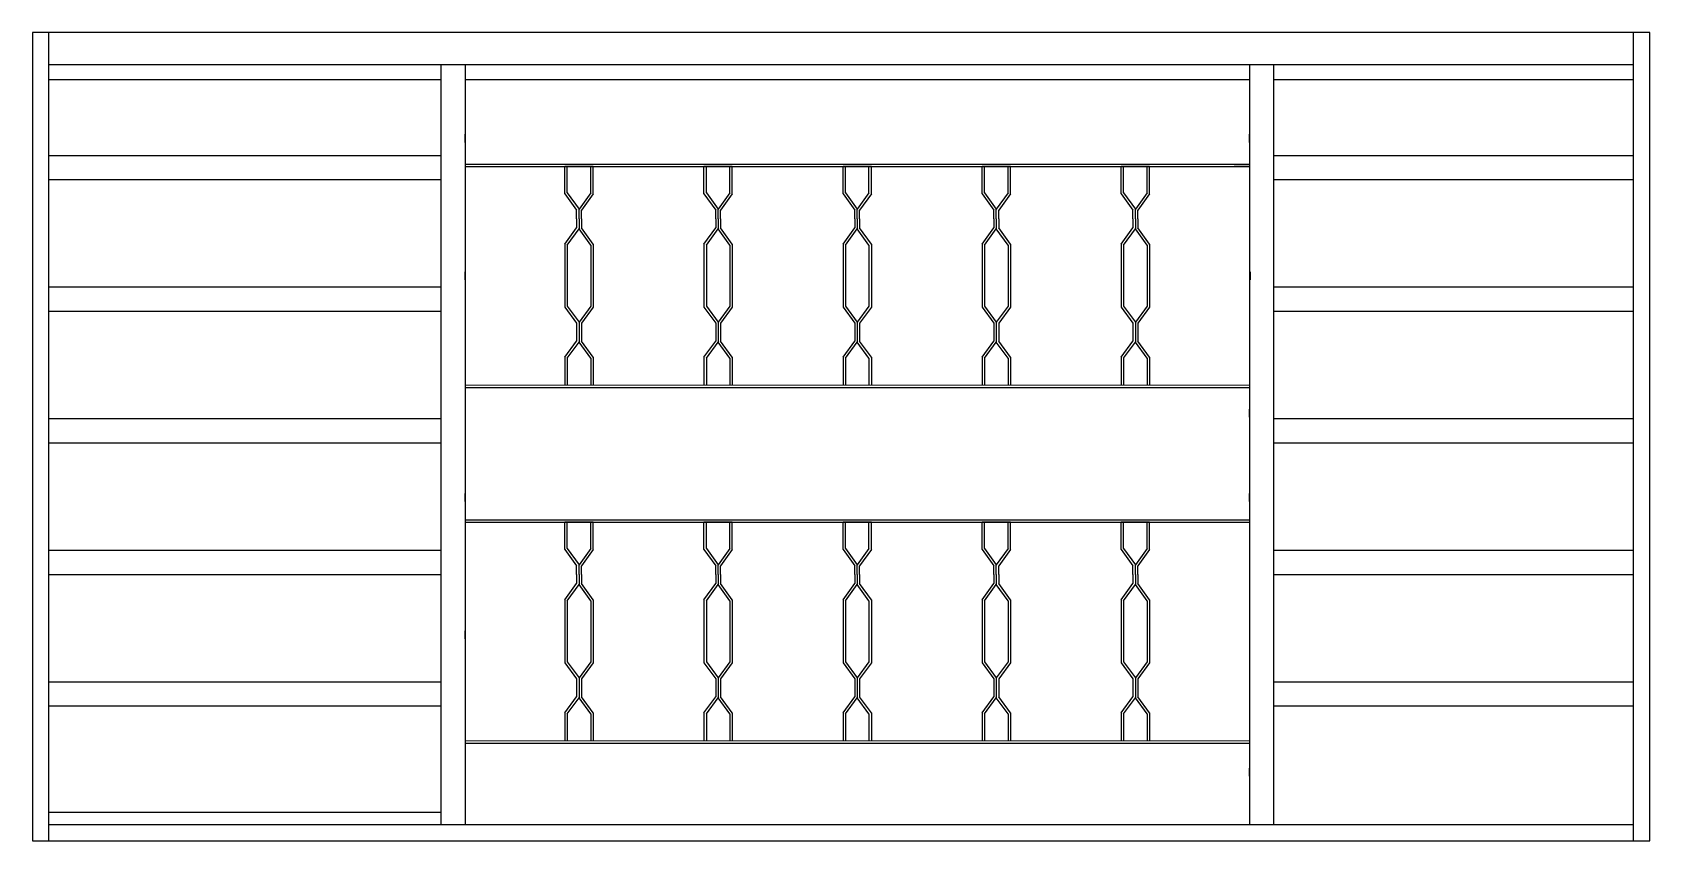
# Model space of a CAD drawing. Header units: millimetres. Extents: x 227.98 to 229.98, y 1306.94 to 1307.94.
import ezdxf

# ---------------------------------------------------------------- set-up
doc = ezdxf.new("R2010")
doc.units = ezdxf.units.MM
doc.header["$LTSCALE"] = 0.5
doc.layers.add('Gravia_Janelas', color=1, linetype='Continuous')

msp = doc.modelspace()

# ---------------------------------------------------------------- linework, layer by layer
at = {"layer": 'Gravia_Janelas', "color": 2}
for p, q in [((227.9765, 1307.9421), (227.9765, 1306.9421)), ((229.9765, 1307.9421), (227.9765, 1307.9421)), ((229.9765, 1306.9421), (229.9765, 1307.9421)), ((227.9765, 1306.9421), (229.9765, 1306.9421))]:
    msp.add_line(p, q, dxfattribs=at)
at = {"layer": 'Gravia_Janelas'}
for p, q in [((227.9965, 1307.9421), (227.9965, 1306.9421)), ((229.9565, 1306.9421), (229.9565, 1307.9421)), ((229.9565, 1307.9021), (227.9965, 1307.9021)), ((229.9565, 1307.9021), (227.9965, 1307.9021)), ((228.4815, 1307.9021), (228.4815, 1306.9621)), ((228.5115, 1307.9021), (228.5115, 1306.9621)), ((229.4815, 1307.9021), (229.4815, 1306.9621)), ((229.5115, 1307.9021), (229.5115, 1306.9621)), ((228.4815, 1307.8832), (227.9965, 1307.8832)), ((229.0265, 1307.8832), (228.5115, 1307.8832)), ((229.4815, 1307.8832), (229.0265, 1307.8832)), ((229.9565, 1307.8832), (229.5115, 1307.8832)), ((228.5115, 1307.806), (228.5115, 1307.816)), ((229.4812, 1307.816), (229.4812, 1307.806)), ((228.4815, 1307.7895), (227.9965, 1307.7895)), ((229.9565, 1307.7895), (229.5115, 1307.7895)), ((228.5115, 1307.7792), (229.4815, 1307.7792)), ((228.5115, 1307.7762), (229.4815, 1307.7762)), ((228.67, 1307.7762), (228.635, 1307.7762)), ((228.635, 1307.7422), (228.635, 1307.7762)), ((228.638, 1307.7434), (228.638, 1307.7762)), ((228.667, 1307.7434), (228.667, 1307.7762)), ((228.67, 1307.7422), (228.67, 1307.7762)), ((228.807, 1307.7422), (228.807, 1307.7762)), ((228.842, 1307.7762), (228.807, 1307.7762)), ((228.81, 1307.7434), (228.81, 1307.7762)), ((228.839, 1307.7434), (228.839, 1307.7762)), ((228.842, 1307.7422), (228.842, 1307.7762)), ((228.979, 1307.7422), (228.979, 1307.7762)), ((229.014, 1307.7762), (228.979, 1307.7762)), ((228.982, 1307.7434), (228.982, 1307.7762)), ((229.011, 1307.7434), (229.011, 1307.7762)), ((229.014, 1307.7422), (229.014, 1307.7762)), ((229.151, 1307.7422), (229.151, 1307.7762)), ((229.186, 1307.7762), (229.151, 1307.7762)), ((229.154, 1307.7434), (229.154, 1307.7762)), ((229.183, 1307.7434), (229.183, 1307.7762)), ((229.186, 1307.7422), (229.186, 1307.7762)), ((229.358, 1307.7762), (229.323, 1307.7762)), ((229.323, 1307.7422), (229.323, 1307.7762)), ((229.326, 1307.7434), (229.326, 1307.7762)), ((229.355, 1307.7434), (229.355, 1307.7762)), ((229.358, 1307.7422), (229.358, 1307.7762)), ((229.4815, 1307.7762), (229.4627, 1307.7762)), ((228.4815, 1307.7595), (227.9965, 1307.7595)), ((228.635, 1307.7422), (228.6495, 1307.7222)), ((228.638, 1307.7434), (228.6525, 1307.7234)), ((228.667, 1307.7434), (228.6525, 1307.7234)), ((228.67, 1307.7422), (228.6555, 1307.7222)), ((228.807, 1307.7422), (228.8215, 1307.7222)), ((228.81, 1307.7434), (228.8245, 1307.7234)), ((228.839, 1307.7434), (228.8245, 1307.7234)), ((228.842, 1307.7422), (228.8275, 1307.7222)), ((228.979, 1307.7422), (228.9935, 1307.7222)), ((228.982, 1307.7434), (228.9965, 1307.7234)), ((229.011, 1307.7434), (228.9965, 1307.7234)), ((229.014, 1307.7422), (228.9995, 1307.7222)), ((229.151, 1307.7422), (229.1655, 1307.7222)), ((229.154, 1307.7434), (229.1685, 1307.7234)), ((229.183, 1307.7434), (229.1685, 1307.7234)), ((229.186, 1307.7422), (229.1715, 1307.7222)), ((229.323, 1307.7422), (229.3375, 1307.7222)), ((229.326, 1307.7434), (229.3405, 1307.7234)), ((229.355, 1307.7434), (229.3405, 1307.7234)), ((229.358, 1307.7422), (229.3435, 1307.7222)), ((229.9565, 1307.7595), (229.5115, 1307.7595)), ((228.6495, 1307.7112), (228.6495, 1307.7222)), ((228.6525, 1307.7112), (228.6525, 1307.7234)), ((228.6525, 1307.7112), (228.6525, 1307.7234)), ((228.6555, 1307.7112), (228.6555, 1307.7222)), ((228.8215, 1307.7112), (228.8215, 1307.7222)), ((228.8245, 1307.7112), (228.8245, 1307.7234)), ((228.8245, 1307.7112), (228.8245, 1307.7234)), ((228.8275, 1307.7112), (228.8275, 1307.7222)), ((228.9935, 1307.7112), (228.9935, 1307.7222)), ((228.9965, 1307.7112), (228.9965, 1307.7234)), ((228.9965, 1307.7112), (228.9965, 1307.7234)), ((228.9995, 1307.7112), (228.9995, 1307.7222)), ((229.1655, 1307.7112), (229.1655, 1307.7222)), ((229.1685, 1307.7112), (229.1685, 1307.7234)), ((229.1685, 1307.7112), (229.1685, 1307.7234)), ((229.1715, 1307.7112), (229.1715, 1307.7222)), ((229.3375, 1307.7112), (229.3375, 1307.7222)), ((229.3405, 1307.7112), (229.3405, 1307.7234)), ((229.3405, 1307.7112), (229.3405, 1307.7234)), ((229.3435, 1307.7112), (229.3435, 1307.7222)), ((228.635, 1307.6802), (228.6495, 1307.7002)), ((228.6495, 1307.7112), (228.6495, 1307.7002)), ((228.6525, 1307.7112), (228.6525, 1307.6989)), ((228.6525, 1307.7112), (228.6525, 1307.6989)), ((228.6555, 1307.7112), (228.6555, 1307.7002)), ((228.67, 1307.6802), (228.6555, 1307.7002)), ((228.807, 1307.6802), (228.8215, 1307.7002)), ((228.8215, 1307.7112), (228.8215, 1307.7002)), ((228.8245, 1307.7112), (228.8245, 1307.6989)), ((228.8245, 1307.7112), (228.8245, 1307.6989)), ((228.8275, 1307.7112), (228.8275, 1307.7002)), ((228.842, 1307.6802), (228.8275, 1307.7002)), ((228.979, 1307.6802), (228.9935, 1307.7002)), ((228.9935, 1307.7112), (228.9935, 1307.7002)), ((228.9965, 1307.7112), (228.9965, 1307.6989)), ((228.9965, 1307.7112), (228.9965, 1307.6989)), ((228.9995, 1307.7112), (228.9995, 1307.7002)), ((229.014, 1307.6802), (228.9995, 1307.7002)), ((229.151, 1307.6802), (229.1655, 1307.7002)), ((229.1655, 1307.7112), (229.1655, 1307.7002)), ((229.1685, 1307.7112), (229.1685, 1307.6989)), ((229.1685, 1307.7112), (229.1685, 1307.6989)), ((229.1715, 1307.7112), (229.1715, 1307.7002)), ((229.186, 1307.6802), (229.1715, 1307.7002)), ((229.323, 1307.6802), (229.3375, 1307.7002)), ((229.3375, 1307.7112), (229.3375, 1307.7002)), ((229.3405, 1307.7112), (229.3405, 1307.6989)), ((229.3405, 1307.7112), (229.3405, 1307.6989)), ((229.3435, 1307.7112), (229.3435, 1307.7002)), ((229.358, 1307.6802), (229.3435, 1307.7002)), ((228.635, 1307.6802), (228.635, 1307.6022)), ((228.638, 1307.6789), (228.6525, 1307.6989)), ((228.667, 1307.6789), (228.6525, 1307.6989)), ((228.67, 1307.6802), (228.67, 1307.6022)), ((228.807, 1307.6802), (228.807, 1307.6022)), ((228.81, 1307.6789), (228.8245, 1307.6989)), ((228.839, 1307.6789), (228.8245, 1307.6989)), ((228.842, 1307.6802), (228.842, 1307.6022)), ((228.979, 1307.6802), (228.979, 1307.6022)), ((228.982, 1307.6789), (228.9965, 1307.6989)), ((229.011, 1307.6789), (228.9965, 1307.6989)), ((229.014, 1307.6802), (229.014, 1307.6022)), ((229.151, 1307.6802), (229.151, 1307.6022)), ((229.154, 1307.6789), (229.1685, 1307.6989)), ((229.183, 1307.6789), (229.1685, 1307.6989)), ((229.186, 1307.6802), (229.186, 1307.6022)), ((229.323, 1307.6802), (229.323, 1307.6022)), ((229.326, 1307.6789), (229.3405, 1307.6989)), ((229.355, 1307.6789), (229.3405, 1307.6989)), ((229.358, 1307.6802), (229.358, 1307.6022)), ((228.638, 1307.6789), (228.638, 1307.6034)), ((228.667, 1307.6789), (228.667, 1307.6034)), ((228.81, 1307.6789), (228.81, 1307.6034)), ((228.839, 1307.6789), (228.839, 1307.6034)), ((228.982, 1307.6789), (228.982, 1307.6034)), ((229.011, 1307.6789), (229.011, 1307.6034)), ((229.154, 1307.6789), (229.154, 1307.6034)), ((229.183, 1307.6789), (229.183, 1307.6034)), ((229.326, 1307.6789), (229.326, 1307.6034)), ((229.355, 1307.6789), (229.355, 1307.6034)), ((228.5115, 1307.636), (228.5115, 1307.646)), ((229.4824, 1307.646), (229.4824, 1307.636)), ((228.4815, 1307.6267), (227.9965, 1307.6267)), ((229.9565, 1307.6267), (229.5115, 1307.6267)), ((228.635, 1307.6022), (228.6495, 1307.5822)), ((228.638, 1307.6034), (228.6525, 1307.5834)), ((228.667, 1307.6034), (228.6525, 1307.5834)), ((228.67, 1307.6022), (228.6555, 1307.5822)), ((228.807, 1307.6022), (228.8215, 1307.5822)), ((228.81, 1307.6034), (228.8245, 1307.5834)), ((228.839, 1307.6034), (228.8245, 1307.5834)), ((228.842, 1307.6022), (228.8275, 1307.5822)), ((228.979, 1307.6022), (228.9935, 1307.5822)), ((228.982, 1307.6034), (228.9965, 1307.5834)), ((229.011, 1307.6034), (228.9965, 1307.5834)), ((229.014, 1307.6022), (228.9995, 1307.5822)), ((229.151, 1307.6022), (229.1655, 1307.5822)), ((229.154, 1307.6034), (229.1685, 1307.5834)), ((229.183, 1307.6034), (229.1685, 1307.5834)), ((229.186, 1307.6022), (229.1715, 1307.5822)), ((229.323, 1307.6022), (229.3375, 1307.5822)), ((229.326, 1307.6034), (229.3405, 1307.5834)), ((229.355, 1307.6034), (229.3405, 1307.5834)), ((229.358, 1307.6022), (229.3435, 1307.5822)), ((228.4815, 1307.5967), (227.9965, 1307.5967)), ((228.6495, 1307.5822), (228.6495, 1307.5712)), ((228.6525, 1307.5834), (228.6525, 1307.5712)), ((228.6525, 1307.5834), (228.6525, 1307.5712)), ((228.6555, 1307.5822), (228.6555, 1307.5712)), ((228.8215, 1307.5822), (228.8215, 1307.5712)), ((228.8245, 1307.5834), (228.8245, 1307.5712)), ((228.8245, 1307.5834), (228.8245, 1307.5712)), ((228.8275, 1307.5822), (228.8275, 1307.5712)), ((228.9935, 1307.5822), (228.9935, 1307.5712)), ((228.9965, 1307.5834), (228.9965, 1307.5712)), ((228.9965, 1307.5834), (228.9965, 1307.5712)), ((228.9995, 1307.5822), (228.9995, 1307.5712)), ((229.1655, 1307.5822), (229.1655, 1307.5712)), ((229.1685, 1307.5834), (229.1685, 1307.5712)), ((229.1685, 1307.5834), (229.1685, 1307.5712)), ((229.1715, 1307.5822), (229.1715, 1307.5712)), ((229.3375, 1307.5822), (229.3375, 1307.5712)), ((229.3405, 1307.5834), (229.3405, 1307.5712)), ((229.3405, 1307.5834), (229.3405, 1307.5712)), ((229.3435, 1307.5822), (229.3435, 1307.5712)), ((229.9565, 1307.5967), (229.5115, 1307.5967)), ((228.635, 1307.5402), (228.6495, 1307.5602)), ((228.6495, 1307.5712), (228.6495, 1307.5602)), ((228.6525, 1307.5712), (228.6525, 1307.5589)), ((228.6525, 1307.5712), (228.6525, 1307.5589)), ((228.6555, 1307.5712), (228.6555, 1307.5602)), ((228.67, 1307.5402), (228.6555, 1307.5602)), ((228.807, 1307.5402), (228.8215, 1307.5602)), ((228.8215, 1307.5712), (228.8215, 1307.5602)), ((228.8245, 1307.5712), (228.8245, 1307.5589)), ((228.8245, 1307.5712), (228.8245, 1307.5589)), ((228.8275, 1307.5712), (228.8275, 1307.5602)), ((228.842, 1307.5402), (228.8275, 1307.5602)), ((228.979, 1307.5402), (228.9935, 1307.5602)), ((228.9935, 1307.5712), (228.9935, 1307.5602)), ((228.9965, 1307.5712), (228.9965, 1307.5589)), ((228.9965, 1307.5712), (228.9965, 1307.5589)), ((228.9995, 1307.5712), (228.9995, 1307.5602)), ((229.014, 1307.5402), (228.9995, 1307.5602)), ((229.151, 1307.5402), (229.1655, 1307.5602)), ((229.1655, 1307.5712), (229.1655, 1307.5602)), ((229.1685, 1307.5712), (229.1685, 1307.5589)), ((229.1685, 1307.5712), (229.1685, 1307.5589)), ((229.1715, 1307.5712), (229.1715, 1307.5602)), ((229.186, 1307.5402), (229.1715, 1307.5602)), ((229.323, 1307.5402), (229.3375, 1307.5602)), ((229.3375, 1307.5712), (229.3375, 1307.5602)), ((229.3405, 1307.5712), (229.3405, 1307.5589)), ((229.3405, 1307.5712), (229.3405, 1307.5589)), ((229.3435, 1307.5712), (229.3435, 1307.5602)), ((229.358, 1307.5402), (229.3435, 1307.5602)), ((228.635, 1307.5402), (228.635, 1307.5062)), ((228.638, 1307.5389), (228.6525, 1307.5589)), ((228.667, 1307.5389), (228.6525, 1307.5589)), ((228.67, 1307.5402), (228.67, 1307.5062)), ((228.807, 1307.5402), (228.807, 1307.5062)), ((228.81, 1307.5389), (228.8245, 1307.5589)), ((228.839, 1307.5389), (228.8245, 1307.5589)), ((228.842, 1307.5402), (228.842, 1307.5062)), ((228.979, 1307.5402), (228.979, 1307.5062)), ((228.982, 1307.5389), (228.9965, 1307.5589)), ((229.011, 1307.5389), (228.9965, 1307.5589)), ((229.014, 1307.5402), (229.014, 1307.5062)), ((229.151, 1307.5402), (229.151, 1307.5062)), ((229.154, 1307.5389), (229.1685, 1307.5589)), ((229.183, 1307.5389), (229.1685, 1307.5589)), ((229.186, 1307.5402), (229.186, 1307.5062)), ((229.323, 1307.5402), (229.323, 1307.5062)), ((229.326, 1307.5389), (229.3405, 1307.5589)), ((229.355, 1307.5389), (229.3405, 1307.5589)), ((229.358, 1307.5402), (229.358, 1307.5062)), ((228.638, 1307.5389), (228.638, 1307.5062)), ((228.667, 1307.5389), (228.667, 1307.5062)), ((228.81, 1307.5389), (228.81, 1307.5062)), ((228.839, 1307.5389), (228.839, 1307.5062)), ((228.982, 1307.5389), (228.982, 1307.5062)), ((229.011, 1307.5389), (229.011, 1307.5062)), ((229.154, 1307.5389), (229.154, 1307.5062)), ((229.183, 1307.5389), (229.183, 1307.5062)), ((229.326, 1307.5389), (229.326, 1307.5062)), ((229.355, 1307.5389), (229.355, 1307.5062)), ((228.5115, 1307.5057), (229.4815, 1307.5059)), ((228.5115, 1307.5027), (229.4815, 1307.5029)), ((228.4815, 1307.4639), (227.9965, 1307.4639)), ((228.5115, 1307.476), (228.5115, 1307.466)), ((229.4812, 1307.476), (229.4812, 1307.466)), ((229.9565, 1307.4639), (229.5115, 1307.4639)), ((228.4815, 1307.4339), (227.9965, 1307.4339)), ((229.9565, 1307.4339), (229.5115, 1307.4339)), ((228.5115, 1307.3617), (228.5115, 1307.3717)), ((229.4812, 1307.3717), (229.4812, 1307.3617)), ((228.5115, 1307.3392), (229.4815, 1307.3392)), ((228.5115, 1307.3362), (229.4815, 1307.3362)), ((228.67, 1307.3362), (228.635, 1307.3362)), ((228.635, 1307.3022), (228.635, 1307.3362)), ((228.638, 1307.3034), (228.638, 1307.3362)), ((228.667, 1307.3034), (228.667, 1307.3362)), ((228.67, 1307.3022), (228.67, 1307.3362)), ((228.842, 1307.3362), (228.807, 1307.3362)), ((228.807, 1307.3022), (228.807, 1307.3362)), ((228.81, 1307.3034), (228.81, 1307.3362)), ((228.839, 1307.3034), (228.839, 1307.3362)), ((228.842, 1307.3022), (228.842, 1307.3362)), ((229.014, 1307.3362), (228.979, 1307.3362)), ((228.979, 1307.3022), (228.979, 1307.3362)), ((228.982, 1307.3034), (228.982, 1307.3362)), ((229.011, 1307.3034), (229.011, 1307.3362)), ((229.014, 1307.3022), (229.014, 1307.3362)), ((229.186, 1307.3362), (229.151, 1307.3362)), ((229.151, 1307.3022), (229.151, 1307.3362)), ((229.154, 1307.3034), (229.154, 1307.3362)), ((229.183, 1307.3034), (229.183, 1307.3362)), ((229.186, 1307.3022), (229.186, 1307.3362)), ((229.358, 1307.3362), (229.323, 1307.3362)), ((229.323, 1307.3022), (229.323, 1307.3362)), ((229.326, 1307.3034), (229.326, 1307.3362)), ((229.355, 1307.3034), (229.355, 1307.3362)), ((229.358, 1307.3022), (229.358, 1307.3362)), ((228.4815, 1307.3011), (227.9965, 1307.3011)), ((228.635, 1307.3022), (228.6495, 1307.2822)), ((228.638, 1307.3034), (228.6525, 1307.2834)), ((228.667, 1307.3034), (228.6525, 1307.2834)), ((228.67, 1307.3022), (228.6555, 1307.2822)), ((228.807, 1307.3022), (228.8215, 1307.2822)), ((228.81, 1307.3034), (228.8245, 1307.2834)), ((228.839, 1307.3034), (228.8245, 1307.2834)), ((228.842, 1307.3022), (228.8275, 1307.2822)), ((228.979, 1307.3022), (228.9935, 1307.2822)), ((228.982, 1307.3034), (228.9965, 1307.2834)), ((229.011, 1307.3034), (228.9965, 1307.2834)), ((229.014, 1307.3022), (228.9995, 1307.2822)), ((229.151, 1307.3022), (229.1655, 1307.2822)), ((229.154, 1307.3034), (229.1685, 1307.2834)), ((229.183, 1307.3034), (229.1685, 1307.2834)), ((229.186, 1307.3022), (229.1715, 1307.2822)), ((229.323, 1307.3022), (229.3375, 1307.2822)), ((229.326, 1307.3034), (229.3405, 1307.2834)), ((229.355, 1307.3034), (229.3405, 1307.2834)), ((229.358, 1307.3022), (229.3435, 1307.2822)), ((229.9565, 1307.3011), (229.5115, 1307.3011)), ((228.6495, 1307.2712), (228.6495, 1307.2822)), ((228.6525, 1307.2712), (228.6525, 1307.2834)), ((228.6525, 1307.2712), (228.6525, 1307.2834)), ((228.6555, 1307.2712), (228.6555, 1307.2822)), ((228.8215, 1307.2712), (228.8215, 1307.2822)), ((228.8245, 1307.2712), (228.8245, 1307.2834)), ((228.8245, 1307.2712), (228.8245, 1307.2834)), ((228.8275, 1307.2712), (228.8275, 1307.2822)), ((228.9935, 1307.2712), (228.9935, 1307.2822)), ((228.9965, 1307.2712), (228.9965, 1307.2834)), ((228.9965, 1307.2712), (228.9965, 1307.2834)), ((228.9995, 1307.2712), (228.9995, 1307.2822)), ((229.1655, 1307.2712), (229.1655, 1307.2822)), ((229.1685, 1307.2712), (229.1685, 1307.2834)), ((229.1685, 1307.2712), (229.1685, 1307.2834)), ((229.1715, 1307.2712), (229.1715, 1307.2822)), ((229.3375, 1307.2712), (229.3375, 1307.2822)), ((229.3405, 1307.2712), (229.3405, 1307.2834)), ((229.3405, 1307.2712), (229.3405, 1307.2834)), ((229.3435, 1307.2712), (229.3435, 1307.2822)), ((228.4815, 1307.2711), (227.9965, 1307.2711)), ((228.635, 1307.2402), (228.6495, 1307.2602)), ((228.6495, 1307.2712), (228.6495, 1307.2602)), ((228.6525, 1307.2712), (228.6525, 1307.2589)), ((228.6525, 1307.2712), (228.6525, 1307.2589)), ((228.6555, 1307.2712), (228.6555, 1307.2602)), ((228.67, 1307.2402), (228.6555, 1307.2602)), ((228.807, 1307.2402), (228.8215, 1307.2602)), ((228.8215, 1307.2712), (228.8215, 1307.2602)), ((228.8245, 1307.2712), (228.8245, 1307.2589)), ((228.8245, 1307.2712), (228.8245, 1307.2589)), ((228.8275, 1307.2712), (228.8275, 1307.2602)), ((228.842, 1307.2402), (228.8275, 1307.2602)), ((228.979, 1307.2402), (228.9935, 1307.2602)), ((228.9935, 1307.2712), (228.9935, 1307.2602)), ((228.9965, 1307.2712), (228.9965, 1307.2589)), ((228.9965, 1307.2712), (228.9965, 1307.2589)), ((228.9995, 1307.2712), (228.9995, 1307.2602)), ((229.014, 1307.2402), (228.9995, 1307.2602)), ((229.151, 1307.2402), (229.1655, 1307.2602)), ((229.1655, 1307.2712), (229.1655, 1307.2602)), ((229.1685, 1307.2712), (229.1685, 1307.2589)), ((229.1685, 1307.2712), (229.1685, 1307.2589)), ((229.1715, 1307.2712), (229.1715, 1307.2602)), ((229.186, 1307.2402), (229.1715, 1307.2602)), ((229.323, 1307.2402), (229.3375, 1307.2602)), ((229.3375, 1307.2712), (229.3375, 1307.2602)), ((229.3405, 1307.2712), (229.3405, 1307.2589)), ((229.3405, 1307.2712), (229.3405, 1307.2589)), ((229.3435, 1307.2712), (229.3435, 1307.2602)), ((229.358, 1307.2402), (229.3435, 1307.2602)), ((229.9565, 1307.2711), (229.5115, 1307.2711)), ((228.635, 1307.2402), (228.635, 1307.1622)), ((228.638, 1307.2389), (228.6525, 1307.2589)), ((228.667, 1307.2389), (228.6525, 1307.2589)), ((228.67, 1307.2402), (228.67, 1307.1622)), ((228.807, 1307.2402), (228.807, 1307.1622)), ((228.81, 1307.2389), (228.8245, 1307.2589)), ((228.839, 1307.2389), (228.8245, 1307.2589)), ((228.842, 1307.2402), (228.842, 1307.1622)), ((228.979, 1307.2402), (228.979, 1307.1622)), ((228.982, 1307.2389), (228.9965, 1307.2589)), ((229.011, 1307.2389), (228.9965, 1307.2589)), ((229.014, 1307.2402), (229.014, 1307.1622)), ((229.151, 1307.2402), (229.151, 1307.1622)), ((229.154, 1307.2389), (229.1685, 1307.2589)), ((229.183, 1307.2389), (229.1685, 1307.2589)), ((229.186, 1307.2402), (229.186, 1307.1622)), ((229.323, 1307.2402), (229.323, 1307.1622)), ((229.326, 1307.2389), (229.3405, 1307.2589)), ((229.355, 1307.2389), (229.3405, 1307.2589)), ((229.358, 1307.2402), (229.358, 1307.1622)), ((228.638, 1307.2389), (228.638, 1307.1634)), ((228.667, 1307.2389), (228.667, 1307.1634)), ((228.81, 1307.2389), (228.81, 1307.1634)), ((228.839, 1307.2389), (228.839, 1307.1634)), ((228.982, 1307.2389), (228.982, 1307.1634)), ((229.011, 1307.2389), (229.011, 1307.1634)), ((229.154, 1307.2389), (229.154, 1307.1634)), ((229.183, 1307.2389), (229.183, 1307.1634)), ((229.326, 1307.2389), (229.326, 1307.1634)), ((229.355, 1307.2389), (229.355, 1307.1634)), ((228.5115, 1307.1917), (228.5115, 1307.2017)), ((228.635, 1307.1622), (228.6495, 1307.1422)), ((228.638, 1307.1634), (228.6525, 1307.1434)), ((228.667, 1307.1634), (228.6525, 1307.1434)), ((228.67, 1307.1622), (228.6555, 1307.1422)), ((228.807, 1307.1622), (228.8215, 1307.1422)), ((228.81, 1307.1634), (228.8245, 1307.1434)), ((228.839, 1307.1634), (228.8245, 1307.1434)), ((228.842, 1307.1622), (228.8275, 1307.1422)), ((228.979, 1307.1622), (228.9935, 1307.1422)), ((228.982, 1307.1634), (228.9965, 1307.1434)), ((229.011, 1307.1634), (228.9965, 1307.1434)), ((229.014, 1307.1622), (228.9995, 1307.1422)), ((229.151, 1307.1622), (229.1655, 1307.1422)), ((229.154, 1307.1634), (229.1685, 1307.1434)), ((229.183, 1307.1634), (229.1685, 1307.1434)), ((229.186, 1307.1622), (229.1715, 1307.1422)), ((229.323, 1307.1622), (229.3375, 1307.1422)), ((229.326, 1307.1634), (229.3405, 1307.1434)), ((229.355, 1307.1634), (229.3405, 1307.1434)), ((229.358, 1307.1622), (229.3435, 1307.1422)), ((228.6495, 1307.1422), (228.6495, 1307.1312)), ((228.6525, 1307.1434), (228.6525, 1307.1312)), ((228.6525, 1307.1434), (228.6525, 1307.1312)), ((228.6555, 1307.1422), (228.6555, 1307.1312)), ((228.8215, 1307.1422), (228.8215, 1307.1312)), ((228.8245, 1307.1434), (228.8245, 1307.1312)), ((228.8245, 1307.1434), (228.8245, 1307.1312)), ((228.8275, 1307.1422), (228.8275, 1307.1312)), ((228.9935, 1307.1422), (228.9935, 1307.1312)), ((228.9965, 1307.1434), (228.9965, 1307.1312)), ((228.9965, 1307.1434), (228.9965, 1307.1312)), ((228.9995, 1307.1422), (228.9995, 1307.1312)), ((229.1655, 1307.1422), (229.1655, 1307.1312)), ((229.1685, 1307.1434), (229.1685, 1307.1312)), ((229.1685, 1307.1434), (229.1685, 1307.1312)), ((229.1715, 1307.1422), (229.1715, 1307.1312)), ((229.3375, 1307.1422), (229.3375, 1307.1312)), ((229.3405, 1307.1434), (229.3405, 1307.1312)), ((229.3405, 1307.1434), (229.3405, 1307.1312)), ((229.3435, 1307.1422), (229.3435, 1307.1312)), ((228.4815, 1307.1383), (227.9965, 1307.1383)), ((228.635, 1307.1002), (228.6495, 1307.1202)), ((228.6495, 1307.1312), (228.6495, 1307.1202)), ((228.6525, 1307.1312), (228.6525, 1307.1189)), ((228.6525, 1307.1312), (228.6525, 1307.1189)), ((228.6555, 1307.1312), (228.6555, 1307.1202)), ((228.67, 1307.1002), (228.6555, 1307.1202)), ((228.807, 1307.1002), (228.8215, 1307.1202)), ((228.8215, 1307.1312), (228.8215, 1307.1202)), ((228.8245, 1307.1312), (228.8245, 1307.1189)), ((228.8245, 1307.1312), (228.8245, 1307.1189)), ((228.8275, 1307.1312), (228.8275, 1307.1202)), ((228.842, 1307.1002), (228.8275, 1307.1202)), ((228.979, 1307.1002), (228.9935, 1307.1202)), ((228.9935, 1307.1312), (228.9935, 1307.1202)), ((228.9965, 1307.1312), (228.9965, 1307.1189)), ((228.9965, 1307.1312), (228.9965, 1307.1189)), ((228.9995, 1307.1312), (228.9995, 1307.1202)), ((229.014, 1307.1002), (228.9995, 1307.1202)), ((229.151, 1307.1002), (229.1655, 1307.1202)), ((229.1655, 1307.1312), (229.1655, 1307.1202)), ((229.1685, 1307.1312), (229.1685, 1307.1189)), ((229.1685, 1307.1312), (229.1685, 1307.1189)), ((229.1715, 1307.1312), (229.1715, 1307.1202)), ((229.186, 1307.1002), (229.1715, 1307.1202)), ((229.323, 1307.1002), (229.3375, 1307.1202)), ((229.3375, 1307.1312), (229.3375, 1307.1202)), ((229.3405, 1307.1312), (229.3405, 1307.1189)), ((229.3405, 1307.1312), (229.3405, 1307.1189)), ((229.3435, 1307.1312), (229.3435, 1307.1202)), ((229.358, 1307.1002), (229.3435, 1307.1202)), ((229.9565, 1307.1383), (229.5115, 1307.1383)), ((228.4815, 1307.1083), (227.9965, 1307.1083)), ((228.635, 1307.1002), (228.635, 1307.0662)), ((228.638, 1307.0989), (228.6525, 1307.1189)), ((228.667, 1307.0989), (228.6525, 1307.1189)), ((228.67, 1307.1002), (228.67, 1307.0662)), ((228.807, 1307.1002), (228.807, 1307.0662)), ((228.81, 1307.0989), (228.8245, 1307.1189)), ((228.839, 1307.0989), (228.8245, 1307.1189)), ((228.842, 1307.1002), (228.842, 1307.0662)), ((228.979, 1307.1002), (228.979, 1307.0662)), ((228.982, 1307.0989), (228.9965, 1307.1189)), ((229.011, 1307.0989), (228.9965, 1307.1189)), ((229.014, 1307.1002), (229.014, 1307.0662)), ((229.151, 1307.1002), (229.151, 1307.0662)), ((229.154, 1307.0989), (229.1685, 1307.1189)), ((229.183, 1307.0989), (229.1685, 1307.1189)), ((229.186, 1307.1002), (229.186, 1307.0662)), ((229.323, 1307.1002), (229.323, 1307.0662)), ((229.326, 1307.0989), (229.3405, 1307.1189)), ((229.355, 1307.0989), (229.3405, 1307.1189)), ((229.358, 1307.1002), (229.358, 1307.0662)), ((229.9565, 1307.1083), (229.5115, 1307.1083)), ((228.638, 1307.0989), (228.638, 1307.0662)), ((228.667, 1307.0989), (228.667, 1307.0662)), ((228.81, 1307.0989), (228.81, 1307.0662)), ((228.839, 1307.0989), (228.839, 1307.0662)), ((228.982, 1307.0989), (228.982, 1307.0662)), ((229.011, 1307.0989), (229.011, 1307.0662)), ((229.154, 1307.0989), (229.154, 1307.0662)), ((229.183, 1307.0989), (229.183, 1307.0662)), ((229.326, 1307.0989), (229.326, 1307.0662)), ((229.355, 1307.0989), (229.355, 1307.0662)), ((228.5115, 1307.0657), (229.4815, 1307.0659)), ((228.5115, 1307.0627), (229.4815, 1307.0629)), ((228.5115, 1307.0317), (228.5115, 1307.0217)), ((229.4812, 1307.0317), (229.4812, 1307.0217)), ((228.4815, 1306.9771), (227.9965, 1306.9771)), ((227.9965, 1306.9621), (229.9565, 1306.9621))]:
    msp.add_line(p, q, dxfattribs=at)

doc.saveas('drawing.dxf')
